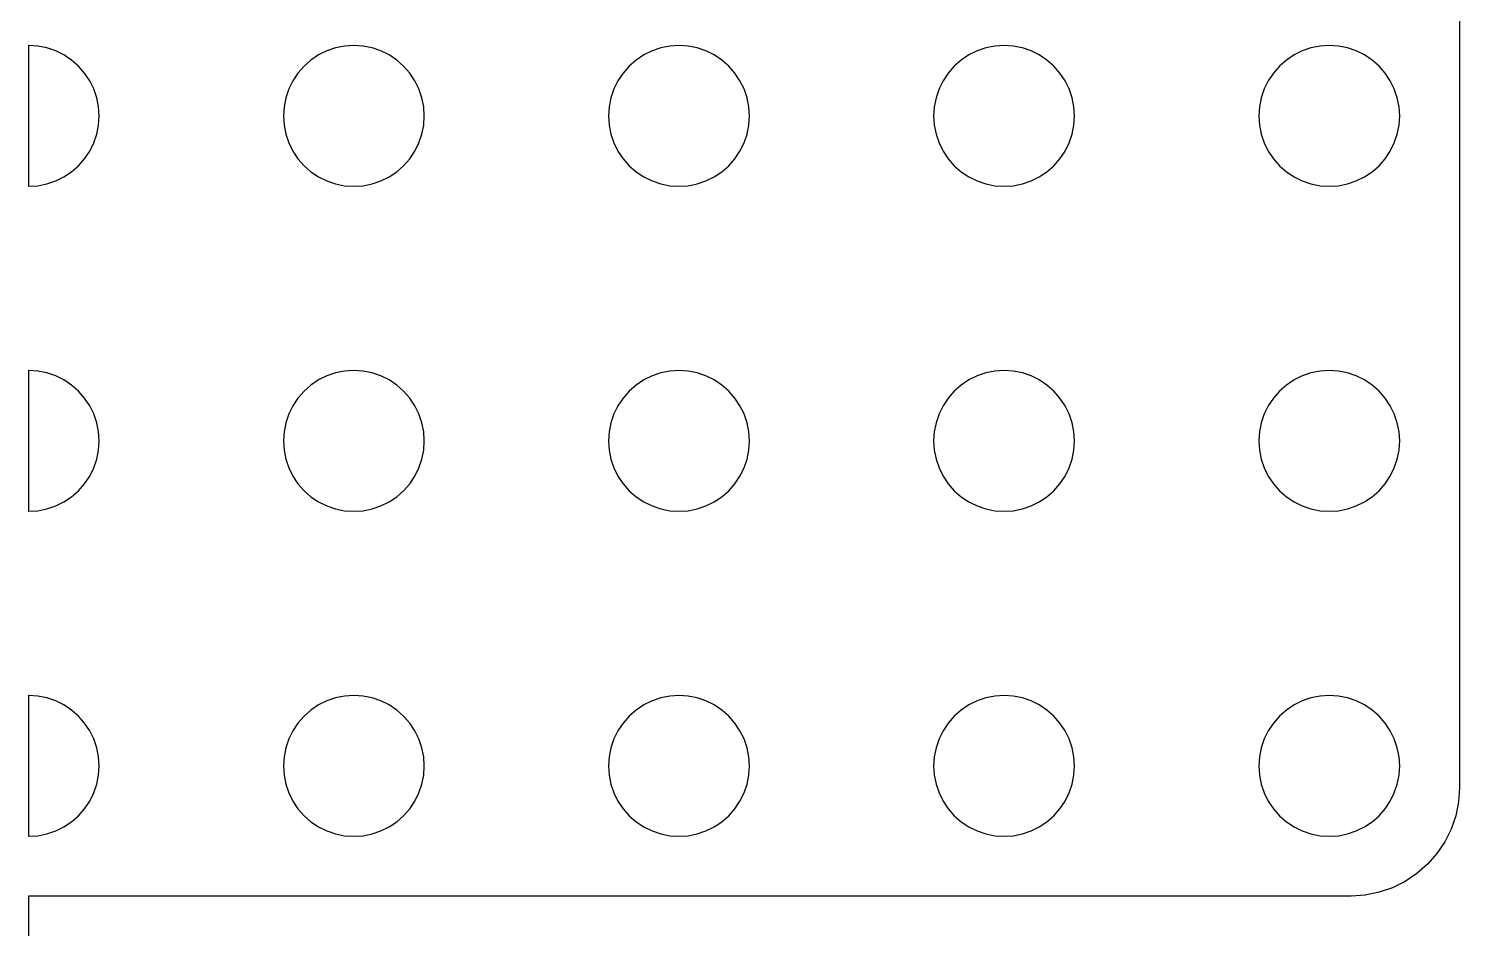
# Model space of a CAD drawing. Header units: metres. Extents: x -105 to 105, y -149 to 149.
# Drawn here: x -105 to -39, y -7.5 to 34 of the extents above; entities that cross this region are included whole.
import ezdxf

# ---------------------------------------------------------------- set-up
doc = ezdxf.new("R2010")
doc.units = ezdxf.units.M

msp = doc.modelspace()

# ---------------------------------------------------------------- linework, layer by layer
for p, q in [((-38.995, 61.005), (-38.995, -1.00499)), ((-105, 33.25), (-105.005, 33.2497)), ((-105.005, 33.2497), (-105.005, 26.7503)), ((-104.576, 33.2222), (-105, 33.25)), ((-104.159, 33.1393), (-104.576, 33.2222)), ((-103.756, 33.0026), (-104.159, 33.1393)), ((-90.8412, 33.1393), (-91.2437, 33.0026)), ((-90.4242, 33.2222), (-90.8412, 33.1393)), ((-90, 33.25), (-90.4242, 33.2222)), ((-89.5758, 33.2222), (-90, 33.25)), ((-89.1588, 33.1393), (-89.5758, 33.2222)), ((-88.7563, 33.0026), (-89.1588, 33.1393)), ((-75.8412, 33.1393), (-76.2437, 33.0026)), ((-75.4242, 33.2222), (-75.8412, 33.1393)), ((-75, 33.25), (-75.4242, 33.2222)), ((-74.5758, 33.2222), (-75, 33.25)), ((-74.1588, 33.1393), (-74.5758, 33.2222)), ((-73.7563, 33.0026), (-74.1588, 33.1393)), ((-60.8412, 33.1393), (-61.2437, 33.0026)), ((-60.4242, 33.2222), (-60.8412, 33.1393)), ((-60, 33.25), (-60.4242, 33.2222)), ((-59.5758, 33.2222), (-60, 33.25)), ((-59.1588, 33.1393), (-59.5758, 33.2222)), ((-58.7563, 33.0026), (-59.1588, 33.1393)), ((-45.8412, 33.1393), (-46.2437, 33.0026)), ((-45.4242, 33.2222), (-45.8412, 33.1393)), ((-45, 33.25), (-45.4242, 33.2222)), ((-44.5758, 33.2222), (-45, 33.25)), ((-44.1588, 33.1393), (-44.5758, 33.2222)), ((-43.7563, 33.0026), (-44.1588, 33.1393)), ((-103.375, 32.8146), (-103.756, 33.0026)), ((-103.022, 32.5784), (-103.375, 32.8146)), ((-102.702, 32.2981), (-103.022, 32.5784)), ((-91.9785, 32.5784), (-92.2981, 32.2981)), ((-91.625, 32.8146), (-91.9785, 32.5784)), ((-91.2437, 33.0026), (-91.625, 32.8146)), ((-88.375, 32.8146), (-88.7563, 33.0026)), ((-88.0215, 32.5784), (-88.375, 32.8146)), ((-87.7019, 32.2981), (-88.0215, 32.5784)), ((-76.9785, 32.5784), (-77.2981, 32.2981)), ((-76.625, 32.8146), (-76.9785, 32.5784)), ((-76.2437, 33.0026), (-76.625, 32.8146)), ((-73.375, 32.8146), (-73.7563, 33.0026)), ((-73.0215, 32.5784), (-73.375, 32.8146)), ((-72.7019, 32.2981), (-73.0215, 32.5784)), ((-61.9785, 32.5784), (-62.2981, 32.2981)), ((-61.625, 32.8146), (-61.9785, 32.5784)), ((-61.2437, 33.0026), (-61.625, 32.8146)), ((-58.375, 32.8146), (-58.7563, 33.0026)), ((-58.0215, 32.5784), (-58.375, 32.8146)), ((-57.7019, 32.2981), (-58.0215, 32.5784)), ((-46.9785, 32.5784), (-47.2981, 32.2981)), ((-46.625, 32.8146), (-46.9785, 32.5784)), ((-46.2437, 33.0026), (-46.625, 32.8146)), ((-43.375, 32.8146), (-43.7563, 33.0026)), ((-43.0215, 32.5784), (-43.375, 32.8146)), ((-42.7019, 32.2981), (-43.0215, 32.5784)), ((-102.422, 31.9785), (-102.702, 32.2981)), ((-102.185, 31.625), (-102.422, 31.9785)), ((-92.5784, 31.9785), (-92.8146, 31.625)), ((-92.2981, 32.2981), (-92.5784, 31.9785)), ((-87.4216, 31.9785), (-87.7019, 32.2981)), ((-87.1854, 31.625), (-87.4216, 31.9785)), ((-77.5784, 31.9785), (-77.8146, 31.625)), ((-77.2981, 32.2981), (-77.5784, 31.9785)), ((-72.4216, 31.9785), (-72.7019, 32.2981)), ((-72.1854, 31.625), (-72.4216, 31.9785)), ((-62.5784, 31.9785), (-62.8146, 31.625)), ((-62.2981, 32.2981), (-62.5784, 31.9785)), ((-57.4216, 31.9785), (-57.7019, 32.2981)), ((-57.1854, 31.625), (-57.4216, 31.9785)), ((-47.5784, 31.9785), (-47.8146, 31.625)), ((-47.2981, 32.2981), (-47.5784, 31.9785)), ((-42.4216, 31.9785), (-42.7019, 32.2981)), ((-42.1854, 31.625), (-42.4216, 31.9785)), ((-101.997, 31.2437), (-102.185, 31.625)), ((-101.861, 30.8412), (-101.997, 31.2437)), ((-93.0026, 31.2437), (-93.1393, 30.8412)), ((-92.8146, 31.625), (-93.0026, 31.2437)), ((-86.9974, 31.2437), (-87.1854, 31.625)), ((-86.8607, 30.8412), (-86.9974, 31.2437)), ((-78.0026, 31.2437), (-78.1393, 30.8412)), ((-77.8146, 31.625), (-78.0026, 31.2437)), ((-71.9974, 31.2437), (-72.1854, 31.625)), ((-71.8607, 30.8412), (-71.9974, 31.2437)), ((-63.0026, 31.2437), (-63.1393, 30.8412)), ((-62.8146, 31.625), (-63.0026, 31.2437)), ((-56.9974, 31.2437), (-57.1854, 31.625)), ((-56.8607, 30.8412), (-56.9974, 31.2437)), ((-48.0026, 31.2437), (-48.1393, 30.8412)), ((-47.8146, 31.625), (-48.0026, 31.2437)), ((-41.9974, 31.2437), (-42.1854, 31.625)), ((-41.8607, 30.8412), (-41.9974, 31.2437)), ((-101.778, 30.4242), (-101.861, 30.8412)), ((-101.75, 30), (-101.778, 30.4242)), ((-93.2222, 30.4242), (-93.25, 30)), ((-93.1393, 30.8412), (-93.2222, 30.4242)), ((-86.7778, 30.4242), (-86.8607, 30.8412)), ((-86.75, 30), (-86.7778, 30.4242)), ((-78.2222, 30.4242), (-78.25, 30)), ((-78.1393, 30.8412), (-78.2222, 30.4242)), ((-71.7778, 30.4242), (-71.8607, 30.8412)), ((-71.75, 30), (-71.7778, 30.4242)), ((-63.2222, 30.4242), (-63.25, 30)), ((-63.1393, 30.8412), (-63.2222, 30.4242)), ((-56.7778, 30.4242), (-56.8607, 30.8412)), ((-56.75, 30), (-56.7778, 30.4242)), ((-48.2222, 30.4242), (-48.25, 30)), ((-48.1393, 30.8412), (-48.2222, 30.4242)), ((-41.7778, 30.4242), (-41.8607, 30.8412)), ((-41.75, 30), (-41.7778, 30.4242)), ((-101.778, 29.5758), (-101.75, 30)), ((-93.25, 30), (-93.2222, 29.5758)), ((-86.7778, 29.5758), (-86.75, 30)), ((-78.25, 30), (-78.2222, 29.5758)), ((-71.7778, 29.5758), (-71.75, 30)), ((-63.25, 30), (-63.2222, 29.5758)), ((-56.7778, 29.5758), (-56.75, 30)), ((-48.25, 30), (-48.2222, 29.5758)), ((-41.7778, 29.5758), (-41.75, 30)), ((-101.997, 28.7563), (-101.861, 29.1588)), ((-101.861, 29.1588), (-101.778, 29.5758)), ((-93.2222, 29.5758), (-93.1393, 29.1588)), ((-93.1393, 29.1588), (-93.0026, 28.7563)), ((-86.9974, 28.7563), (-86.8607, 29.1588)), ((-86.8607, 29.1588), (-86.7778, 29.5758)), ((-78.2222, 29.5758), (-78.1393, 29.1588)), ((-78.1393, 29.1588), (-78.0026, 28.7563)), ((-71.9974, 28.7563), (-71.8607, 29.1588)), ((-71.8607, 29.1588), (-71.7778, 29.5758)), ((-63.2222, 29.5758), (-63.1393, 29.1588)), ((-63.1393, 29.1588), (-63.0026, 28.7563)), ((-56.9974, 28.7563), (-56.8607, 29.1588)), ((-56.8607, 29.1588), (-56.7778, 29.5758)), ((-48.2222, 29.5758), (-48.1393, 29.1588)), ((-48.1393, 29.1588), (-48.0026, 28.7563)), ((-41.9974, 28.7563), (-41.8607, 29.1588)), ((-41.8607, 29.1588), (-41.7778, 29.5758)), ((-102.185, 28.375), (-101.997, 28.7563)), ((-93.0026, 28.7563), (-92.8146, 28.375)), ((-87.1854, 28.375), (-86.9974, 28.7563)), ((-78.0026, 28.7563), (-77.8146, 28.375)), ((-72.1854, 28.375), (-71.9974, 28.7563)), ((-63.0026, 28.7563), (-62.8146, 28.375)), ((-57.1854, 28.375), (-56.9974, 28.7563)), ((-48.0026, 28.7563), (-47.8146, 28.375)), ((-42.1854, 28.375), (-41.9974, 28.7563)), ((-102.702, 27.7019), (-102.422, 28.0215)), ((-102.422, 28.0215), (-102.185, 28.375)), ((-92.8146, 28.375), (-92.5784, 28.0215)), ((-92.5784, 28.0215), (-92.2981, 27.7019)), ((-87.7019, 27.7019), (-87.4216, 28.0215)), ((-87.4216, 28.0215), (-87.1854, 28.375)), ((-77.8146, 28.375), (-77.5784, 28.0215)), ((-77.5784, 28.0215), (-77.2981, 27.7019)), ((-72.7019, 27.7019), (-72.4216, 28.0215)), ((-72.4216, 28.0215), (-72.1854, 28.375)), ((-62.8146, 28.375), (-62.5784, 28.0215)), ((-62.5784, 28.0215), (-62.2981, 27.7019)), ((-57.7019, 27.7019), (-57.4216, 28.0215)), ((-57.4216, 28.0215), (-57.1854, 28.375)), ((-47.8146, 28.375), (-47.5784, 28.0215)), ((-47.5784, 28.0215), (-47.2981, 27.7019)), ((-42.7019, 27.7019), (-42.4216, 28.0215)), ((-42.4216, 28.0215), (-42.1854, 28.375)), ((-103.756, 26.9974), (-103.375, 27.1854)), ((-103.375, 27.1854), (-103.022, 27.4216)), ((-103.022, 27.4216), (-102.702, 27.7019)), ((-92.2981, 27.7019), (-91.9785, 27.4216)), ((-91.9785, 27.4216), (-91.625, 27.1854)), ((-91.625, 27.1854), (-91.2437, 26.9974)), ((-88.7563, 26.9974), (-88.375, 27.1854)), ((-88.375, 27.1854), (-88.0215, 27.4216)), ((-88.0215, 27.4216), (-87.7019, 27.7019)), ((-77.2981, 27.7019), (-76.9785, 27.4216)), ((-76.9785, 27.4216), (-76.625, 27.1854)), ((-76.625, 27.1854), (-76.2437, 26.9974)), ((-73.7563, 26.9974), (-73.375, 27.1854)), ((-73.375, 27.1854), (-73.0215, 27.4216)), ((-73.0215, 27.4216), (-72.7019, 27.7019)), ((-62.2981, 27.7019), (-61.9785, 27.4216)), ((-61.9785, 27.4216), (-61.625, 27.1854)), ((-61.625, 27.1854), (-61.2437, 26.9974)), ((-58.7563, 26.9974), (-58.375, 27.1854)), ((-58.375, 27.1854), (-58.0215, 27.4216)), ((-58.0215, 27.4216), (-57.7019, 27.7019)), ((-47.2981, 27.7019), (-46.9785, 27.4216)), ((-46.9785, 27.4216), (-46.625, 27.1854)), ((-46.625, 27.1854), (-46.2437, 26.9974)), ((-43.7563, 26.9974), (-43.375, 27.1854)), ((-43.375, 27.1854), (-43.0215, 27.4216)), ((-43.0215, 27.4216), (-42.7019, 27.7019)), ((-105.005, 26.7503), (-105, 26.75)), ((-105, 26.75), (-104.576, 26.7778)), ((-104.576, 26.7778), (-104.159, 26.8607)), ((-104.159, 26.8607), (-103.756, 26.9974)), ((-91.2437, 26.9974), (-90.8412, 26.8607)), ((-90.8412, 26.8607), (-90.4242, 26.7778)), ((-90.4242, 26.7778), (-90, 26.75)), ((-90, 26.75), (-89.5758, 26.7778)), ((-89.5758, 26.7778), (-89.1588, 26.8607)), ((-89.1588, 26.8607), (-88.7563, 26.9974)), ((-76.2437, 26.9974), (-75.8412, 26.8607)), ((-75.8412, 26.8607), (-75.4242, 26.7778)), ((-75.4242, 26.7778), (-75, 26.75)), ((-75, 26.75), (-74.5758, 26.7778)), ((-74.5758, 26.7778), (-74.1588, 26.8607)), ((-74.1588, 26.8607), (-73.7563, 26.9974)), ((-61.2437, 26.9974), (-60.8412, 26.8607)), ((-60.8412, 26.8607), (-60.4242, 26.7778)), ((-60.4242, 26.7778), (-60, 26.75)), ((-60, 26.75), (-59.5758, 26.7778)), ((-59.5758, 26.7778), (-59.1588, 26.8607)), ((-59.1588, 26.8607), (-58.7563, 26.9974)), ((-46.2437, 26.9974), (-45.8412, 26.8607)), ((-45.8412, 26.8607), (-45.4242, 26.7778)), ((-45.4242, 26.7778), (-45, 26.75)), ((-45, 26.75), (-44.5758, 26.7778)), ((-44.5758, 26.7778), (-44.1588, 26.8607)), ((-44.1588, 26.8607), (-43.7563, 26.9974)), ((-105, 18.25), (-105.005, 18.2497)), ((-105.005, 18.2497), (-105.005, 11.7503)), ((-104.576, 18.2222), (-105, 18.25)), ((-104.159, 18.1393), (-104.576, 18.2222)), ((-103.756, 18.0026), (-104.159, 18.1393)), ((-103.375, 17.8146), (-103.756, 18.0026)), ((-91.2437, 18.0026), (-91.625, 17.8146)), ((-90.8412, 18.1393), (-91.2437, 18.0026)), ((-90.4242, 18.2222), (-90.8412, 18.1393)), ((-90, 18.25), (-90.4242, 18.2222)), ((-89.5758, 18.2222), (-90, 18.25)), ((-89.1588, 18.1393), (-89.5758, 18.2222)), ((-88.7563, 18.0026), (-89.1588, 18.1393)), ((-88.375, 17.8146), (-88.7563, 18.0026)), ((-76.2437, 18.0026), (-76.625, 17.8146)), ((-75.8412, 18.1393), (-76.2437, 18.0026)), ((-75.4242, 18.2222), (-75.8412, 18.1393)), ((-75, 18.25), (-75.4242, 18.2222)), ((-74.5758, 18.2222), (-75, 18.25)), ((-74.1588, 18.1393), (-74.5758, 18.2222)), ((-73.7563, 18.0026), (-74.1588, 18.1393)), ((-73.375, 17.8146), (-73.7563, 18.0026)), ((-61.2437, 18.0026), (-61.625, 17.8146)), ((-60.8412, 18.1393), (-61.2437, 18.0026)), ((-60.4242, 18.2222), (-60.8412, 18.1393)), ((-60, 18.25), (-60.4242, 18.2222)), ((-59.5758, 18.2222), (-60, 18.25)), ((-59.1588, 18.1393), (-59.5758, 18.2222)), ((-58.7563, 18.0026), (-59.1588, 18.1393)), ((-58.375, 17.8146), (-58.7563, 18.0026)), ((-46.2437, 18.0026), (-46.625, 17.8146)), ((-45.8412, 18.1393), (-46.2437, 18.0026)), ((-45.4242, 18.2222), (-45.8412, 18.1393)), ((-45, 18.25), (-45.4242, 18.2222)), ((-44.5758, 18.2222), (-45, 18.25)), ((-44.1588, 18.1393), (-44.5758, 18.2222)), ((-43.7563, 18.0026), (-44.1588, 18.1393)), ((-43.375, 17.8146), (-43.7563, 18.0026)), ((-103.022, 17.5784), (-103.375, 17.8146)), ((-102.702, 17.2981), (-103.022, 17.5784)), ((-102.422, 16.9785), (-102.702, 17.2981)), ((-92.2981, 17.2981), (-92.5784, 16.9785)), ((-91.9785, 17.5784), (-92.2981, 17.2981)), ((-91.625, 17.8146), (-91.9785, 17.5784)), ((-88.0215, 17.5784), (-88.375, 17.8146)), ((-87.7019, 17.2981), (-88.0215, 17.5784)), ((-87.4216, 16.9785), (-87.7019, 17.2981)), ((-77.2981, 17.2981), (-77.5784, 16.9785)), ((-76.9785, 17.5784), (-77.2981, 17.2981)), ((-76.625, 17.8146), (-76.9785, 17.5784)), ((-73.0215, 17.5784), (-73.375, 17.8146)), ((-72.7019, 17.2981), (-73.0215, 17.5784)), ((-72.4216, 16.9785), (-72.7019, 17.2981)), ((-62.2981, 17.2981), (-62.5784, 16.9785)), ((-61.9785, 17.5784), (-62.2981, 17.2981)), ((-61.625, 17.8146), (-61.9785, 17.5784)), ((-58.0215, 17.5784), (-58.375, 17.8146)), ((-57.7019, 17.2981), (-58.0215, 17.5784)), ((-57.4216, 16.9785), (-57.7019, 17.2981)), ((-47.2981, 17.2981), (-47.5784, 16.9785)), ((-46.9785, 17.5784), (-47.2981, 17.2981)), ((-46.625, 17.8146), (-46.9785, 17.5784)), ((-43.0215, 17.5784), (-43.375, 17.8146)), ((-42.7019, 17.2981), (-43.0215, 17.5784)), ((-42.4216, 16.9785), (-42.7019, 17.2981)), ((-102.185, 16.625), (-102.422, 16.9785)), ((-101.997, 16.2437), (-102.185, 16.625)), ((-92.8146, 16.625), (-93.0026, 16.2437)), ((-92.5784, 16.9785), (-92.8146, 16.625)), ((-87.1854, 16.625), (-87.4216, 16.9785)), ((-86.9974, 16.2437), (-87.1854, 16.625)), ((-77.8146, 16.625), (-78.0026, 16.2437)), ((-77.5784, 16.9785), (-77.8146, 16.625)), ((-72.1854, 16.625), (-72.4216, 16.9785)), ((-71.9974, 16.2437), (-72.1854, 16.625)), ((-62.8146, 16.625), (-63.0026, 16.2437)), ((-62.5784, 16.9785), (-62.8146, 16.625)), ((-57.1854, 16.625), (-57.4216, 16.9785)), ((-56.9974, 16.2437), (-57.1854, 16.625)), ((-47.8146, 16.625), (-48.0026, 16.2437)), ((-47.5784, 16.9785), (-47.8146, 16.625)), ((-42.1854, 16.625), (-42.4216, 16.9785)), ((-41.9974, 16.2437), (-42.1854, 16.625)), ((-101.861, 15.8412), (-101.997, 16.2437)), ((-93.0026, 16.2437), (-93.1393, 15.8412)), ((-86.8607, 15.8412), (-86.9974, 16.2437)), ((-78.0026, 16.2437), (-78.1393, 15.8412)), ((-71.8607, 15.8412), (-71.9974, 16.2437)), ((-63.0026, 16.2437), (-63.1393, 15.8412)), ((-56.8607, 15.8412), (-56.9974, 16.2437)), ((-48.0026, 16.2437), (-48.1393, 15.8412)), ((-41.8607, 15.8412), (-41.9974, 16.2437)), ((-101.778, 15.4242), (-101.861, 15.8412)), ((-101.75, 15), (-101.778, 15.4242)), ((-93.2222, 15.4242), (-93.25, 15)), ((-93.1393, 15.8412), (-93.2222, 15.4242)), ((-86.7778, 15.4242), (-86.8607, 15.8412)), ((-86.75, 15), (-86.7778, 15.4242)), ((-78.2222, 15.4242), (-78.25, 15)), ((-78.1393, 15.8412), (-78.2222, 15.4242)), ((-71.7778, 15.4242), (-71.8607, 15.8412)), ((-71.75, 15), (-71.7778, 15.4242)), ((-63.2222, 15.4242), (-63.25, 15)), ((-63.1393, 15.8412), (-63.2222, 15.4242)), ((-56.7778, 15.4242), (-56.8607, 15.8412)), ((-56.75, 15), (-56.7778, 15.4242)), ((-48.2222, 15.4242), (-48.25, 15)), ((-48.1393, 15.8412), (-48.2222, 15.4242)), ((-41.7778, 15.4242), (-41.8607, 15.8412)), ((-41.75, 15), (-41.7778, 15.4242)), ((-101.861, 14.1588), (-101.778, 14.5758)), ((-101.778, 14.5758), (-101.75, 15)), ((-93.25, 15), (-93.2222, 14.5758)), ((-93.2222, 14.5758), (-93.1393, 14.1588)), ((-86.8607, 14.1588), (-86.7778, 14.5758)), ((-86.7778, 14.5758), (-86.75, 15)), ((-78.25, 15), (-78.2222, 14.5758)), ((-78.2222, 14.5758), (-78.1393, 14.1588)), ((-71.8607, 14.1588), (-71.7778, 14.5758)), ((-71.7778, 14.5758), (-71.75, 15)), ((-63.25, 15), (-63.2222, 14.5758)), ((-63.2222, 14.5758), (-63.1393, 14.1588)), ((-56.8607, 14.1588), (-56.7778, 14.5758)), ((-56.7778, 14.5758), (-56.75, 15)), ((-48.25, 15), (-48.2222, 14.5758)), ((-48.2222, 14.5758), (-48.1393, 14.1588)), ((-41.8607, 14.1588), (-41.7778, 14.5758)), ((-41.7778, 14.5758), (-41.75, 15)), ((-101.997, 13.7563), (-101.861, 14.1588)), ((-93.1393, 14.1588), (-93.0026, 13.7563)), ((-86.9974, 13.7563), (-86.8607, 14.1588)), ((-78.1393, 14.1588), (-78.0026, 13.7563)), ((-71.9974, 13.7563), (-71.8607, 14.1588)), ((-63.1393, 14.1588), (-63.0026, 13.7563)), ((-56.9974, 13.7563), (-56.8607, 14.1588)), ((-48.1393, 14.1588), (-48.0026, 13.7563)), ((-41.9974, 13.7563), (-41.8607, 14.1588)), ((-102.422, 13.0215), (-102.185, 13.375)), ((-102.185, 13.375), (-101.997, 13.7563)), ((-93.0026, 13.7563), (-92.8146, 13.375)), ((-92.8146, 13.375), (-92.5784, 13.0215)), ((-87.4216, 13.0215), (-87.1854, 13.375)), ((-87.1854, 13.375), (-86.9974, 13.7563)), ((-78.0026, 13.7563), (-77.8146, 13.375)), ((-77.8146, 13.375), (-77.5784, 13.0215)), ((-72.4216, 13.0215), (-72.1854, 13.375)), ((-72.1854, 13.375), (-71.9974, 13.7563)), ((-63.0026, 13.7563), (-62.8146, 13.375)), ((-62.8146, 13.375), (-62.5784, 13.0215)), ((-57.4216, 13.0215), (-57.1854, 13.375)), ((-57.1854, 13.375), (-56.9974, 13.7563)), ((-48.0026, 13.7563), (-47.8146, 13.375)), ((-47.8146, 13.375), (-47.5784, 13.0215)), ((-42.4216, 13.0215), (-42.1854, 13.375)), ((-42.1854, 13.375), (-41.9974, 13.7563)), ((-103.022, 12.4216), (-102.702, 12.7019)), ((-102.702, 12.7019), (-102.422, 13.0215)), ((-92.5784, 13.0215), (-92.2981, 12.7019)), ((-92.2981, 12.7019), (-91.9785, 12.4216)), ((-88.0215, 12.4216), (-87.7019, 12.7019)), ((-87.7019, 12.7019), (-87.4216, 13.0215)), ((-77.5784, 13.0215), (-77.2981, 12.7019)), ((-77.2981, 12.7019), (-76.9785, 12.4216)), ((-73.0215, 12.4216), (-72.7019, 12.7019)), ((-72.7019, 12.7019), (-72.4216, 13.0215)), ((-62.5784, 13.0215), (-62.2981, 12.7019)), ((-62.2981, 12.7019), (-61.9785, 12.4216)), ((-58.0215, 12.4216), (-57.7019, 12.7019)), ((-57.7019, 12.7019), (-57.4216, 13.0215)), ((-47.5784, 13.0215), (-47.2981, 12.7019)), ((-47.2981, 12.7019), (-46.9785, 12.4216)), ((-43.0215, 12.4216), (-42.7019, 12.7019)), ((-42.7019, 12.7019), (-42.4216, 13.0215)), ((-104.159, 11.8607), (-103.756, 11.9974)), ((-103.756, 11.9974), (-103.375, 12.1854)), ((-103.375, 12.1854), (-103.022, 12.4216)), ((-91.9785, 12.4216), (-91.625, 12.1854)), ((-91.625, 12.1854), (-91.2437, 11.9974)), ((-91.2437, 11.9974), (-90.8412, 11.8607)), ((-89.1588, 11.8607), (-88.7563, 11.9974)), ((-88.7563, 11.9974), (-88.375, 12.1854)), ((-88.375, 12.1854), (-88.0215, 12.4216)), ((-76.9785, 12.4216), (-76.625, 12.1854)), ((-76.625, 12.1854), (-76.2437, 11.9974)), ((-76.2437, 11.9974), (-75.8412, 11.8607)), ((-74.1588, 11.8607), (-73.7563, 11.9974)), ((-73.7563, 11.9974), (-73.375, 12.1854)), ((-73.375, 12.1854), (-73.0215, 12.4216)), ((-61.9785, 12.4216), (-61.625, 12.1854)), ((-61.625, 12.1854), (-61.2437, 11.9974)), ((-61.2437, 11.9974), (-60.8412, 11.8607)), ((-59.1588, 11.8607), (-58.7563, 11.9974)), ((-58.7563, 11.9974), (-58.375, 12.1854)), ((-58.375, 12.1854), (-58.0215, 12.4216)), ((-46.9785, 12.4216), (-46.625, 12.1854)), ((-46.625, 12.1854), (-46.2437, 11.9974)), ((-46.2437, 11.9974), (-45.8412, 11.8607)), ((-44.1588, 11.8607), (-43.7563, 11.9974)), ((-43.7563, 11.9974), (-43.375, 12.1854)), ((-43.375, 12.1854), (-43.0215, 12.4216)), ((-105.005, 11.7503), (-105, 11.75)), ((-105, 11.75), (-104.576, 11.7778)), ((-104.576, 11.7778), (-104.159, 11.8607)), ((-90.8412, 11.8607), (-90.4242, 11.7778)), ((-90.4242, 11.7778), (-90, 11.75)), ((-90, 11.75), (-89.5758, 11.7778)), ((-89.5758, 11.7778), (-89.1588, 11.8607)), ((-75.8412, 11.8607), (-75.4242, 11.7778)), ((-75.4242, 11.7778), (-75, 11.75)), ((-75, 11.75), (-74.5758, 11.7778)), ((-74.5758, 11.7778), (-74.1588, 11.8607)), ((-60.8412, 11.8607), (-60.4242, 11.7778)), ((-60.4242, 11.7778), (-60, 11.75)), ((-60, 11.75), (-59.5758, 11.7778)), ((-59.5758, 11.7778), (-59.1588, 11.8607)), ((-45.8412, 11.8607), (-45.4242, 11.7778)), ((-45.4242, 11.7778), (-45, 11.75)), ((-45, 11.75), (-44.5758, 11.7778)), ((-44.5758, 11.7778), (-44.1588, 11.8607)), ((-105, 3.25), (-105.005, 3.24966)), ((-105.005, 3.24966), (-105.005, -3.24966)), ((-104.576, 3.22218), (-105, 3.25)), ((-104.159, 3.13925), (-104.576, 3.22218)), ((-103.756, 3.00261), (-104.159, 3.13925)), ((-103.375, 2.81458), (-103.756, 3.00261)), ((-103.022, 2.57838), (-103.375, 2.81458)), ((-91.625, 2.81458), (-91.9785, 2.57838)), ((-91.2437, 3.00261), (-91.625, 2.81458)), ((-90.8412, 3.13925), (-91.2437, 3.00261)), ((-90.4242, 3.22218), (-90.8412, 3.13925)), ((-90, 3.25), (-90.4242, 3.22218)), ((-89.5758, 3.22218), (-90, 3.25)), ((-89.1588, 3.13925), (-89.5758, 3.22218)), ((-88.7563, 3.00261), (-89.1588, 3.13925)), ((-88.375, 2.81458), (-88.7563, 3.00261)), ((-88.0215, 2.57838), (-88.375, 2.81458)), ((-76.625, 2.81458), (-76.9785, 2.57838)), ((-76.2437, 3.00261), (-76.625, 2.81458)), ((-75.8412, 3.13925), (-76.2437, 3.00261)), ((-75.4242, 3.22218), (-75.8412, 3.13925)), ((-75, 3.25), (-75.4242, 3.22218)), ((-74.5758, 3.22218), (-75, 3.25)), ((-74.1588, 3.13925), (-74.5758, 3.22218)), ((-73.7563, 3.00261), (-74.1588, 3.13925)), ((-73.375, 2.81458), (-73.7563, 3.00261)), ((-73.0215, 2.57838), (-73.375, 2.81458)), ((-61.625, 2.81458), (-61.9785, 2.57838)), ((-61.2437, 3.00261), (-61.625, 2.81458)), ((-60.8412, 3.13925), (-61.2437, 3.00261)), ((-60.4242, 3.22218), (-60.8412, 3.13925)), ((-60, 3.25), (-60.4242, 3.22218)), ((-59.5758, 3.22218), (-60, 3.25)), ((-59.1588, 3.13925), (-59.5758, 3.22218)), ((-58.7563, 3.00261), (-59.1588, 3.13925)), ((-58.375, 2.81458), (-58.7563, 3.00261)), ((-58.0215, 2.57838), (-58.375, 2.81458)), ((-46.625, 2.81458), (-46.9785, 2.57838)), ((-46.2437, 3.00261), (-46.625, 2.81458)), ((-45.8412, 3.13925), (-46.2437, 3.00261)), ((-45.4242, 3.22218), (-45.8412, 3.13925)), ((-45, 3.25), (-45.4242, 3.22218)), ((-44.5758, 3.22218), (-45, 3.25)), ((-44.1588, 3.13925), (-44.5758, 3.22218)), ((-43.7563, 3.00261), (-44.1588, 3.13925)), ((-43.375, 2.81458), (-43.7563, 3.00261)), ((-43.0215, 2.57838), (-43.375, 2.81458)), ((-102.702, 2.2981), (-103.022, 2.57838)), ((-102.422, 1.97847), (-102.702, 2.2981)), ((-92.2981, 2.2981), (-92.5784, 1.97847)), ((-91.9785, 2.57838), (-92.2981, 2.2981)), ((-87.7019, 2.2981), (-88.0215, 2.57838)), ((-87.4216, 1.97847), (-87.7019, 2.2981)), ((-77.2981, 2.2981), (-77.5784, 1.97847)), ((-76.9785, 2.57838), (-77.2981, 2.2981)), ((-72.7019, 2.2981), (-73.0215, 2.57838)), ((-72.4216, 1.97847), (-72.7019, 2.2981)), ((-62.2981, 2.2981), (-62.5784, 1.97847)), ((-61.9785, 2.57838), (-62.2981, 2.2981)), ((-57.7019, 2.2981), (-58.0215, 2.57838)), ((-57.4216, 1.97847), (-57.7019, 2.2981)), ((-47.2981, 2.2981), (-47.5784, 1.97847)), ((-46.9785, 2.57838), (-47.2981, 2.2981)), ((-42.7019, 2.2981), (-43.0215, 2.57838)), ((-42.4216, 1.97847), (-42.7019, 2.2981)), ((-102.185, 1.625), (-102.422, 1.97847)), ((-101.997, 1.24371), (-102.185, 1.625)), ((-92.8146, 1.625), (-93.0026, 1.24371)), ((-92.5784, 1.97847), (-92.8146, 1.625)), ((-87.1854, 1.625), (-87.4216, 1.97847)), ((-86.9974, 1.24371), (-87.1854, 1.625)), ((-77.8146, 1.625), (-78.0026, 1.24371)), ((-77.5784, 1.97847), (-77.8146, 1.625)), ((-72.1854, 1.625), (-72.4216, 1.97847)), ((-71.9974, 1.24371), (-72.1854, 1.625)), ((-62.8146, 1.625), (-63.0026, 1.24371)), ((-62.5784, 1.97847), (-62.8146, 1.625)), ((-57.1854, 1.625), (-57.4216, 1.97847)), ((-56.9974, 1.24371), (-57.1854, 1.625)), ((-47.8146, 1.625), (-48.0026, 1.24371)), ((-47.5784, 1.97847), (-47.8146, 1.625)), ((-42.1854, 1.625), (-42.4216, 1.97847)), ((-41.9974, 1.24371), (-42.1854, 1.625)), ((-101.861, 0.84116), (-101.997, 1.24371)), ((-101.778, 0.42421), (-101.861, 0.84116)), ((-93.1393, 0.84116), (-93.2222, 0.42421)), ((-93.0026, 1.24371), (-93.1393, 0.84116)), ((-86.8607, 0.84116), (-86.9974, 1.24371)), ((-86.7778, 0.42421), (-86.8607, 0.84116)), ((-78.1393, 0.84116), (-78.2222, 0.42421)), ((-78.0026, 1.24371), (-78.1393, 0.84116)), ((-71.8607, 0.84116), (-71.9974, 1.24371)), ((-71.7778, 0.42421), (-71.8607, 0.84116)), ((-63.1393, 0.84116), (-63.2222, 0.42421)), ((-63.0026, 1.24371), (-63.1393, 0.84116)), ((-56.8607, 0.84116), (-56.9974, 1.24371)), ((-56.7778, 0.42421), (-56.8607, 0.84116)), ((-48.1393, 0.84116), (-48.2222, 0.42421)), ((-48.0026, 1.24371), (-48.1393, 0.84116)), ((-41.8607, 0.84116), (-41.9974, 1.24371)), ((-41.7778, 0.42421), (-41.8607, 0.84116)), ((-101.75, 0), (-101.778, 0.42421)), ((-101.778, -0.42421), (-101.75, 0)), ((-93.2222, 0.42421), (-93.25, 0)), ((-93.25, 0), (-93.2222, -0.42421)), ((-86.75, 0), (-86.7778, 0.42421)), ((-86.7778, -0.42421), (-86.75, 0)), ((-78.2222, 0.42421), (-78.25, 0)), ((-78.25, 0), (-78.2222, -0.42421)), ((-71.75, 0), (-71.7778, 0.42421)), ((-71.7778, -0.42421), (-71.75, 0)), ((-63.2222, 0.42421), (-63.25, 0)), ((-63.25, 0), (-63.2222, -0.42421)), ((-56.75, 0), (-56.7778, 0.42421)), ((-56.7778, -0.42421), (-56.75, 0)), ((-48.2222, 0.42421), (-48.25, 0)), ((-48.25, 0), (-48.2222, -0.42421)), ((-41.75, 0), (-41.7778, 0.42421)), ((-41.7778, -0.42421), (-41.75, 0)), ((-101.861, -0.84116), (-101.778, -0.42421)), ((-93.2222, -0.42421), (-93.1393, -0.84116)), ((-86.8607, -0.84116), (-86.7778, -0.42421)), ((-78.2222, -0.42421), (-78.1393, -0.84116)), ((-71.8607, -0.84116), (-71.7778, -0.42421)), ((-63.2222, -0.42421), (-63.1393, -0.84116)), ((-56.8607, -0.84116), (-56.7778, -0.42421)), ((-48.2222, -0.42421), (-48.1393, -0.84116)), ((-41.8607, -0.84116), (-41.7778, -0.42421)), ((-102.185, -1.625), (-101.997, -1.24371)), ((-101.997, -1.24371), (-101.861, -0.84116)), ((-93.1393, -0.84116), (-93.0026, -1.24371)), ((-93.0026, -1.24371), (-92.8146, -1.625)), ((-87.1854, -1.625), (-86.9974, -1.24371)), ((-86.9974, -1.24371), (-86.8607, -0.84116)), ((-78.1393, -0.84116), (-78.0026, -1.24371)), ((-78.0026, -1.24371), (-77.8146, -1.625)), ((-72.1854, -1.625), (-71.9974, -1.24371)), ((-71.9974, -1.24371), (-71.8607, -0.84116)), ((-63.1393, -0.84116), (-63.0026, -1.24371)), ((-63.0026, -1.24371), (-62.8146, -1.625)), ((-57.1854, -1.625), (-56.9974, -1.24371)), ((-56.9974, -1.24371), (-56.8607, -0.84116)), ((-48.1393, -0.84116), (-48.0026, -1.24371)), ((-48.0026, -1.24371), (-47.8146, -1.625)), ((-42.1854, -1.625), (-41.9974, -1.24371)), ((-41.9974, -1.24371), (-41.8607, -0.84116)), ((-38.995, -1.00499), (-39.0378, -1.65762)), ((-102.702, -2.2981), (-102.422, -1.97847)), ((-102.422, -1.97847), (-102.185, -1.625)), ((-92.8146, -1.625), (-92.5784, -1.97847)), ((-92.5784, -1.97847), (-92.2981, -2.2981)), ((-87.7019, -2.2981), (-87.4216, -1.97847)), ((-87.4216, -1.97847), (-87.1854, -1.625)), ((-77.8146, -1.625), (-77.5784, -1.97847)), ((-77.5784, -1.97847), (-77.2981, -2.2981)), ((-72.7019, -2.2981), (-72.4216, -1.97847)), ((-72.4216, -1.97847), (-72.1854, -1.625)), ((-62.8146, -1.625), (-62.5784, -1.97847)), ((-62.5784, -1.97847), (-62.2981, -2.2981)), ((-57.7019, -2.2981), (-57.4216, -1.97847)), ((-57.4216, -1.97847), (-57.1854, -1.625)), ((-47.8146, -1.625), (-47.5784, -1.97847)), ((-47.5784, -1.97847), (-47.2981, -2.2981)), ((-42.7019, -2.2981), (-42.4216, -1.97847)), ((-42.4216, -1.97847), (-42.1854, -1.625)), ((-39.0378, -1.65762), (-39.1654, -2.29909)), ((-103.375, -2.81458), (-103.022, -2.57838)), ((-103.022, -2.57838), (-102.702, -2.2981)), ((-92.2981, -2.2981), (-91.9785, -2.57838)), ((-91.9785, -2.57838), (-91.625, -2.81458)), ((-88.375, -2.81458), (-88.0215, -2.57838)), ((-88.0215, -2.57838), (-87.7019, -2.2981)), ((-77.2981, -2.2981), (-76.9785, -2.57838)), ((-76.9785, -2.57838), (-76.625, -2.81458)), ((-73.375, -2.81458), (-73.0215, -2.57838)), ((-73.0215, -2.57838), (-72.7019, -2.2981)), ((-62.2981, -2.2981), (-61.9785, -2.57838)), ((-61.9785, -2.57838), (-61.625, -2.81458)), ((-58.375, -2.81458), (-58.0215, -2.57838)), ((-58.0215, -2.57838), (-57.7019, -2.2981)), ((-47.2981, -2.2981), (-46.9785, -2.57838)), ((-46.9785, -2.57838), (-46.625, -2.81458)), ((-43.375, -2.81458), (-43.0215, -2.57838)), ((-43.0215, -2.57838), (-42.7019, -2.2981)), ((-39.1654, -2.29909), (-39.3756, -2.91841)), ((-105.005, -3.24966), (-105, -3.25)), ((-105, -3.25), (-104.576, -3.22218)), ((-104.576, -3.22218), (-104.159, -3.13925)), ((-104.159, -3.13925), (-103.756, -3.00259)), ((-103.756, -3.00259), (-103.375, -2.81458)), ((-91.625, -2.81458), (-91.2437, -3.00259)), ((-91.2437, -3.00259), (-90.8412, -3.13925)), ((-90.8412, -3.13925), (-90.4242, -3.22218)), ((-90.4242, -3.22218), (-90, -3.25)), ((-90, -3.25), (-89.5758, -3.22218)), ((-89.5758, -3.22218), (-89.1588, -3.13925)), ((-89.1588, -3.13925), (-88.7563, -3.00259)), ((-88.7563, -3.00259), (-88.375, -2.81458)), ((-76.625, -2.81458), (-76.2437, -3.00259)), ((-76.2437, -3.00259), (-75.8412, -3.13925)), ((-75.8412, -3.13925), (-75.4242, -3.22218)), ((-75.4242, -3.22218), (-75, -3.25)), ((-75, -3.25), (-74.5758, -3.22218)), ((-74.5758, -3.22218), (-74.1588, -3.13925)), ((-74.1588, -3.13925), (-73.7563, -3.00259)), ((-73.7563, -3.00259), (-73.375, -2.81458)), ((-61.625, -2.81458), (-61.2437, -3.00259)), ((-61.2437, -3.00259), (-60.8412, -3.13925)), ((-60.8412, -3.13925), (-60.4242, -3.22218)), ((-60.4242, -3.22218), (-60, -3.25)), ((-60, -3.25), (-59.5758, -3.22218)), ((-59.5758, -3.22218), (-59.1588, -3.13925)), ((-59.1588, -3.13925), (-58.7563, -3.00259)), ((-58.7563, -3.00259), (-58.375, -2.81458)), ((-46.625, -2.81458), (-46.2437, -3.00259)), ((-46.2437, -3.00259), (-45.8412, -3.13925)), ((-45.8412, -3.13925), (-45.4242, -3.22218)), ((-45.4242, -3.22218), (-45, -3.25)), ((-45, -3.25), (-44.5758, -3.22218)), ((-44.5758, -3.22218), (-44.1588, -3.13925)), ((-44.1588, -3.13925), (-43.7563, -3.00259)), ((-43.7563, -3.00259), (-43.375, -2.81458)), ((-39.3756, -2.91841), (-39.6649, -3.50499)), ((-39.6649, -3.50499), (-40.0282, -4.0488)), ((-40.4595, -4.54053), (-40.9512, -4.97176)), ((-40.0282, -4.0488), (-40.4595, -4.54053)), ((-40.9512, -4.97176), (-41.495, -5.33511)), ((-42.7009, -5.83463), (-43.3424, -5.96222)), ((-42.0816, -5.62439), (-42.7009, -5.83463)), ((-41.495, -5.33511), (-42.0816, -5.62439)), ((-43.995, -6.00499), (-105.005, -6.00499)), ((-105.005, -6.00499), (-105.005, -8.99501)), ((-43.3424, -5.96222), (-43.995, -6.00499))]:
    msp.add_line(p, q)

doc.saveas('drawing.dxf')
